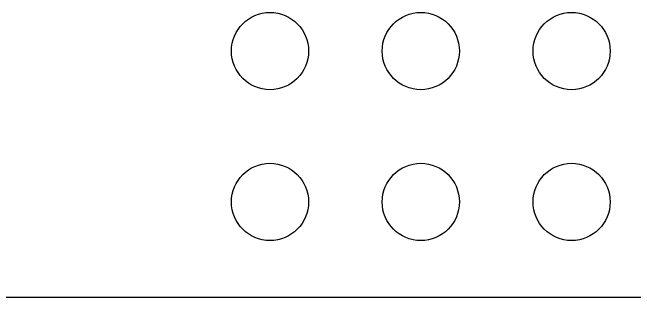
# Model space of a CAD drawing. Extents: x 114.9 to 199.6, y -137.1 to -76.7.
# Drawn here: x 125.36 to 135.84, y -126.15 to -121.35 of the extents above; entities that cross this region are included whole.
import ezdxf

# ---------------------------------------------------------------- set-up
doc = ezdxf.new("R2010")
doc.units = 0
doc.layers.add('BLACK', color=7, linetype='CONTINUOUS')

msp = doc.modelspace()

# ---------------------------------------------------------------- linework, layer by layer
at = {"layer": 'BLACK', "linetype": 'CONTINUOUS'}
msp.add_line((143.648416, -126.1495), (115.632407, -126.1495), dxfattribs=at)
at = {"layer": 'BLACK'}
for centre in [(129.698, -122), (132.238, -122), (134.778, -122), (129.698, -124.54), (132.238, -124.54), (134.778, -124.54)]:
    msp.add_circle(centre, 0.65, dxfattribs=at)
at = {"layer": 'WHITE'}
for centre in [(129.698, -122), (132.238, -122), (134.778, -122), (129.698, -124.54), (132.238, -124.54), (134.778, -124.54)]:
    msp.add_circle(centre, 0.65, dxfattribs=at)

doc.saveas('drawing.dxf')
